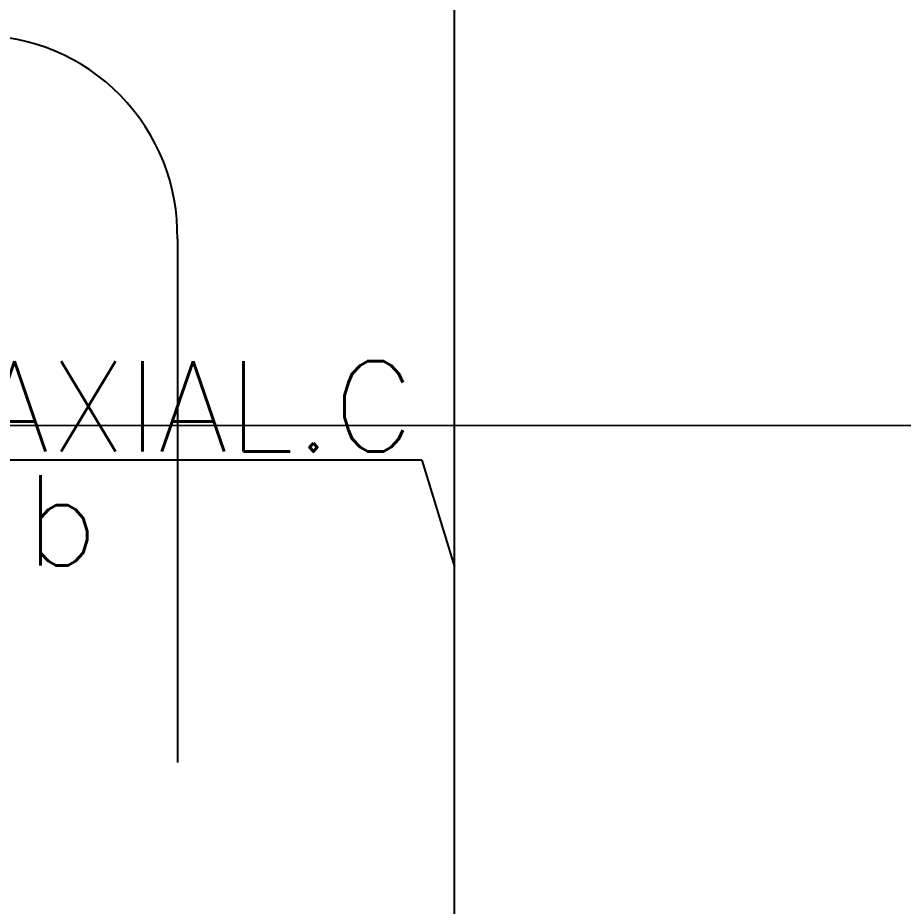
# Model space of a CAD drawing. Header units: inches. Extents: x 567429 to 582707, y 126347 to 133675.
# Drawn here: x 579297.3 to 579492.7, y 129343 to 129539.2 of the extents above; entities that cross this region are included whole.
import ezdxf
from ezdxf.enums import TextEntityAlignment as Align

# ---------------------------------------------------------------- set-up
doc = ezdxf.new("R2010")
doc.units = ezdxf.units.IN
doc.header["$MEASUREMENT"] = 0
for name, color, linetype in [('mobl', 11, 'Continuous'), ('NURSE CALL WIRE', 4, 'Continuous'), ('SOUND', 3, 'Continuous'), ('SOUND WIRE', 4, 'Continuous')]:
    doc.layers.add(name, color=color, linetype=linetype)
doc.styles.add('ROMANS', font='romans.shx')
doc.linetypes.add('ZIGZAG', pattern='A,0.0001,-0.2,[131,ltypeshp.shx,S=0.2,R=0,X=-0.2,Y=0],-0.4,[131,ltypeshp.shx,S=0.2,R=180,X=0.2,Y=0],-0.2', length=0.8001)

msp = doc.modelspace()

# ---------------------------------------------------------------- linework, layer by layer
at = {"layer": 'mobl', "color": 15, "linetype": 'ZIGZAG', "ltscale": 20}
msp.add_line((579332.49, 129490.29), (579332.49, 129374.79), dxfattribs=at)
msp.add_arc((579288.34, 129491.13), 44.16, 358.9044, 89.8081, dxfattribs=at)
at = {"layer": 'NURSE CALL WIRE'}
msp.add_line((579128.54, 129449.14), (579727.31, 129449.24), dxfattribs=at)
at = {"layer": 'SOUND', "color": 30, "ltscale": 7}
for q in [(579254.28, 129441.5, 0), (579393.66, 129417.97, 0)]:
    msp.add_line((579386.42, 129441.5, 0), q, dxfattribs=at)
at = {"layer": 'SOUND WIRE'}
msp.add_line((579393.66, 129116.7, 0), (579393.66, 129972.76, 0), dxfattribs=at)

# ---------------------------------------------------------------- texts
at = {"layer": 'SOUND', "color": 2, "ltscale": 8, "style": 'ROMANS'}
for s, p in [('COAXIAL.C', (579318.38, 129437.39, 0)), ('b', (579307.01, 129412.22, 0))]:
    msp.add_text(s, height=20, dxfattribs=at).set_placement(p, align=Align.BOTTOM_CENTER)

doc.saveas('drawing.dxf')
